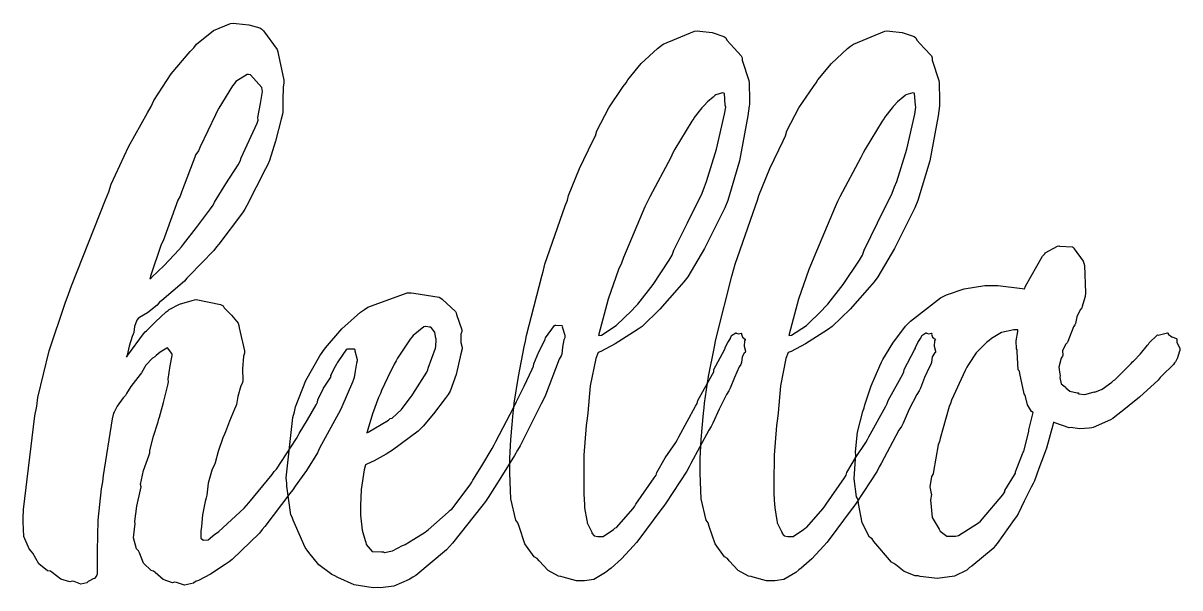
# Model space of a CAD drawing. Extents: x -0.3 to 61, y 0.3 to 14.1.
# Drawn here: x -0.29 to 27.35, y 0.43 to 13.92 of the extents above; entities that cross this region are included whole.
import ezdxf

# ---------------------------------------------------------------- set-up
doc = ezdxf.new("R2010")
doc.units = 0
doc.layers.get('0').update_dxf_attribs({"linetype": 'CONTINUOUS'})

msp = doc.modelspace()

# ---------------------------------------------------------------- linework, layer by layer
at = {"color": 0}
for p, q in [((4.25676, 13.7432), (4.6633, 13.914)), ((4.6633, 13.914), (4.73632, 13.9223)), ((4.73632, 13.9223), (4.79834, 13.9099)), ((4.79834, 13.9099), (5.10427, 13.8837)), ((5.10427, 13.8837), (5.37023, 13.8135)), ((3.85713, 13.4193), (4.25676, 13.7432)), ((5.37023, 13.8135), (5.41433, 13.779)), ((5.41433, 13.779), (5.45289, 13.7349)), ((5.45289, 13.7349), (5.77811, 13.2912)), ((15.0041, 13.4221), (15.7538, 13.7308)), ((15.7538, 13.7308), (15.8309, 13.7349)), ((15.8309, 13.7349), (15.8778, 13.7335)), ((15.8778, 13.7335), (16.1713, 13.6977)), ((16.1713, 13.6977), (16.4551, 13.6026)), ((16.4551, 13.6026), (16.4979, 13.5695)), ((16.4979, 13.5695), (16.5227, 13.5158)), ((19.5475, 13.4221), (20.2971, 13.7308)), ((20.2971, 13.7308), (20.3743, 13.7349)), ((20.3743, 13.7349), (20.4211, 13.7335)), ((20.4211, 13.7335), (20.7147, 13.6977)), ((20.7147, 13.6977), (20.9985, 13.6026)), ((20.9985, 13.6026), (21.0413, 13.5695)), ((21.0413, 13.5695), (21.0661, 13.5158)), ((3.70279, 13.2443), (3.78823, 13.3325)), ((3.78823, 13.3325), (3.85713, 13.4193)), ((5.77811, 13.2912), (5.80016, 13.2333)), ((14.4791, 12.955), (14.8663, 13.316)), ((14.8663, 13.316), (14.938, 13.3711)), ((14.938, 13.3711), (15.0041, 13.4221)), ((16.5227, 13.5158), (16.6977, 13.3242)), ((16.6977, 13.3242), (16.8672, 13.1437)), ((19.0224, 12.955), (19.4097, 13.316)), ((19.4097, 13.316), (19.4813, 13.3711)), ((19.4813, 13.3711), (19.5475, 13.4221)), ((21.0661, 13.5158), (21.2411, 13.3242)), ((21.2411, 13.3242), (21.4106, 13.1437)), ((3.24942, 12.7124), (3.70279, 13.2443)), ((5.80016, 13.2333), (5.81395, 13.1534)), ((5.81395, 13.1534), (5.94071, 12.5581)), ((16.8672, 13.1437), (16.8892, 13.0955)), ((16.8892, 13.0955), (16.8892, 13.0362)), ((16.8892, 13.0362), (17.0491, 12.5484)), ((21.4106, 13.1437), (21.4326, 13.0955)), ((21.4326, 13.0955), (21.4326, 13.0362)), ((21.4326, 13.0362), (21.5925, 12.5484)), ((14.1566, 12.565), (14.4791, 12.955)), ((18.7, 12.565), (19.0224, 12.955)), ((2.83463, 12.0702), (3.24942, 12.7124)), ((4.75837, 12.4836), (4.71703, 12.423)), ((4.79143, 12.525), (4.75837, 12.4836)), ((5.0643, 12.6945), (4.79143, 12.525)), ((5.0946, 12.6986), (5.0643, 12.6945)), ((5.14145, 12.689), (5.0946, 12.6986)), ((5.41154, 12.3817), (5.14145, 12.689)), ((5.94349, 12.4891), (5.92695, 12.4024)), ((5.94071, 12.5581), (5.94349, 12.4891)), ((14.0505, 12.4051), (14.1166, 12.4947)), ((14.1166, 12.4947), (14.1566, 12.565)), ((17.0491, 12.5484), (17.0546, 12.4947)), ((17.0546, 12.4947), (17.0546, 12.4134)), ((18.5939, 12.4051), (18.66, 12.4947)), ((18.66, 12.4947), (18.7, 12.565)), ((21.5925, 12.5484), (21.598, 12.4947)), ((21.598, 12.4947), (21.598, 12.4134)), ((4.71703, 12.423), (4.3863, 11.8925)), ((5.38124, 12.0013), (5.43221, 12.2921)), ((5.42533, 12.3403), (5.41154, 12.3817)), ((5.43221, 12.2921), (5.42533, 12.3403)), ((5.92695, 12.4024), (5.91591, 12.073)), ((13.7018, 11.9021), (14.0505, 12.4051)), ((16.2388, 12.1915), (16.1947, 12.1543)), ((16.2609, 12.2081), (16.2388, 12.1915)), ((16.4248, 12.2535), (16.2609, 12.2081)), ((16.4538, 12.2466), (16.4248, 12.2535)), ((16.4676, 12.2411), (16.4538, 12.2466)), ((16.4869, 11.9628), (16.4676, 12.2411)), ((17.0546, 12.4134), (17.0629, 12.1653)), ((17.0629, 12.1653), (17.0642, 11.982)), ((18.2452, 11.9021), (18.5939, 12.4051)), ((20.7822, 12.1915), (20.7381, 12.1543)), ((20.8043, 12.2081), (20.7822, 12.1915)), ((20.9682, 12.2535), (20.8043, 12.2081)), ((20.9972, 12.2466), (20.9682, 12.2535)), ((21.011, 12.2411), (20.9972, 12.2466)), ((21.0302, 11.9628), (21.011, 12.2411)), ((21.598, 12.4134), (21.6063, 12.1653)), ((21.6063, 12.1653), (21.6076, 11.982)), ((2.68304, 11.7808), (2.76848, 11.9269)), ((2.76848, 11.9269), (2.83463, 12.0702)), ((4.3863, 11.8925), (4.35046, 11.8222)), ((5.32335, 11.6706), (5.38124, 12.0013)), ((5.91591, 12.073), (5.91866, 11.807)), ((13.4166, 11.3454), (13.7018, 11.9021)), ((15.9301, 11.8966), (15.7482, 11.6651)), ((15.9577, 11.9269), (15.9301, 11.8966)), ((15.9825, 11.9558), (15.9577, 11.9269)), ((16.0624, 12.0413), (15.9825, 11.9558)), ((16.1947, 12.1543), (16.0624, 12.0413)), ((16.4703, 11.7492), (16.4979, 11.9159)), ((16.4979, 11.9159), (16.4869, 11.9628)), ((17.0601, 11.9435), (17.0284, 11.7078)), ((17.0642, 11.982), (17.0601, 11.9435)), ((17.96, 11.3454), (18.2452, 11.9021)), ((20.4735, 11.8966), (20.2916, 11.6651)), ((20.5011, 11.9269), (20.4735, 11.8966)), ((20.5259, 11.9558), (20.5011, 11.9269)), ((20.6058, 12.0413), (20.5259, 11.9558)), ((20.7381, 12.1543), (20.6058, 12.0413)), ((21.0137, 11.7492), (21.0413, 11.9159)), ((21.0413, 11.9159), (21.0302, 11.9628)), ((21.6035, 11.9435), (21.5718, 11.7078)), ((21.6076, 11.982), (21.6035, 11.9435)), ((2.22691, 10.965), (2.68304, 11.7808)), ((4.31052, 11.7299), (3.94257, 10.9637)), ((4.35046, 11.8222), (4.31052, 11.7299)), ((5.32613, 11.6017), (5.32335, 11.6706)), ((5.87456, 11.6279), (5.73814, 11.1056)), ((5.9104, 11.7505), (5.87456, 11.6279)), ((5.91866, 11.807), (5.9104, 11.7505)), ((15.7372, 11.6458), (15.689, 11.5838)), ((15.7482, 11.6651), (15.7372, 11.6458)), ((16.2801, 10.9086), (16.4703, 11.7492)), ((17.0284, 11.7078), (16.83, 10.6343)), ((20.2806, 11.6458), (20.2324, 11.5838)), ((20.2916, 11.6651), (20.2806, 11.6458)), ((20.8235, 10.9086), (21.0137, 11.7492)), ((21.5718, 11.7078), (21.3734, 10.6343)), ((4.92372, 10.7032), (5.3013, 11.5287)), ((5.3013, 11.5287), (5.32613, 11.6017)), ((13.3835, 11.2269), (13.4166, 11.3454)), ((15.689, 11.5838), (15.2838, 10.9086)), ((17.9269, 11.2269), (17.96, 11.3454)), ((20.2324, 11.5838), (19.8272, 10.9086)), ((5.73814, 11.1056), (5.59622, 10.6398)), ((13.0059, 10.4483), (13.3256, 11.107)), ((13.3256, 11.107), (13.3835, 11.2269)), ((17.5493, 10.4483), (17.869, 11.107)), ((17.869, 11.107), (17.9269, 11.2269)), ((1.81901, 10.0762), (2.22691, 10.965)), ((3.84059, 10.7831), (3.49884, 9.88191)), ((3.90398, 10.8741), (3.84059, 10.7831)), ((3.94257, 10.9637), (3.90398, 10.8741)), ((15.2356, 10.8245), (15.186, 10.7129)), ((15.2838, 10.9086), (15.2356, 10.8245)), ((16.0418, 10.1396), (16.2801, 10.9086)), ((19.779, 10.8245), (19.7294, 10.7129)), ((19.8272, 10.9086), (19.779, 10.8245)), ((20.5851, 10.1396), (20.8235, 10.9086)), ((4.55306, 10.079), (4.84794, 10.5379)), ((4.84794, 10.5379), (4.89617, 10.6261)), ((4.89617, 10.6261), (4.92372, 10.7032)), ((5.55763, 10.5434), (5.50115, 10.4428)), ((5.59622, 10.6398), (5.55763, 10.5434)), ((15.186, 10.7129), (14.6816, 9.77166)), ((16.83, 10.6343), (16.5475, 9.68622)), ((19.7294, 10.7129), (19.225, 9.77166)), ((21.3734, 10.6343), (21.0909, 9.68622)), ((5.50115, 10.4428), (5.05876, 9.56222)), ((12.7441, 9.8075), (13.0059, 10.4483)), ((17.2875, 9.8075), (17.5493, 10.4483)), ((1.75975, 9.89295), (1.81901, 10.0762)), ((4.28569, 9.64766), (4.55306, 10.079)), ((15.9329, 9.85848), (15.9907, 10.0087)), ((15.9907, 10.0087), (16.0418, 10.1396)), ((20.4763, 9.85848), (20.5341, 10.0087)), ((20.5341, 10.0087), (20.5851, 10.1396)), ((0.87092, 7.64949), (1.67707, 9.70139)), ((1.67707, 9.70139), (1.75975, 9.89295)), ((3.40789, 9.69589), (3.08681, 8.80565)), ((3.46301, 9.78821), (3.40789, 9.69589)), ((3.49884, 9.88191), (3.46301, 9.78821)), ((12.6628, 9.56084), (12.7165, 9.69451)), ((12.7165, 9.69451), (12.7441, 9.8075)), ((14.6816, 9.77166), (14.6293, 9.66142)), ((15.5829, 9.14742), (15.9329, 9.85848)), ((16.5475, 9.68622), (16.4758, 9.51258)), ((17.2062, 9.56084), (17.2599, 9.69451)), ((17.2599, 9.69451), (17.2875, 9.8075)), ((19.225, 9.77166), (19.1727, 9.66142)), ((20.1263, 9.14742), (20.4763, 9.85848)), ((21.0909, 9.68622), (21.0192, 9.51258)), ((3.853, 9.0358), (4.19199, 9.48641)), ((4.19199, 9.48641), (4.25125, 9.57322)), ((4.25125, 9.57322), (4.28569, 9.64766)), ((5.00641, 9.47953), (4.95406, 9.39271)), ((5.05876, 9.56222), (5.00641, 9.47953)), ((12.1777, 8.16349), (12.6628, 9.56084)), ((14.5673, 9.53188), (14.0574, 8.32474)), ((14.6293, 9.66142), (14.5673, 9.53188)), ((16.4758, 9.51258), (16.3862, 9.33207)), ((16.7211, 8.16349), (17.2062, 9.56084)), ((19.1106, 9.53188), (18.6008, 8.32474)), ((19.1727, 9.66142), (19.1106, 9.53188)), ((21.0192, 9.51258), (20.9296, 9.33207)), ((4.95406, 9.39271), (4.38905, 8.64443)), ((15.2618, 8.49697), (15.5829, 9.14742)), ((16.3862, 9.33207), (15.9894, 8.53832)), ((19.8052, 8.49697), (20.1263, 9.14742)), ((20.9296, 9.33207), (20.5328, 8.53832)), ((3.54157, 8.64168), (3.853, 9.0358)), ((3.00964, 8.63205), (2.75746, 7.87548)), ((3.05511, 8.71883), (3.00964, 8.63205)), ((3.08681, 8.80565), (3.05511, 8.71883)), ((3.42994, 8.50388), (3.49608, 8.58104)), ((3.49608, 8.58104), (3.54157, 8.64168)), ((4.32841, 8.57553), (4.26501, 8.48872)), ((4.38905, 8.64443), (4.32841, 8.57553)), ((24.1281, 8.43082), (24.4216, 8.59483)), ((24.4216, 8.59483), (24.4547, 8.60309)), ((24.4547, 8.60309), (24.4753, 8.59208)), ((24.4753, 8.59208), (24.7813, 8.57553)), ((24.7813, 8.57553), (24.8074, 8.55899)), ((3.08267, 8.13456), (3.42994, 8.50388)), ((4.26501, 8.48872), (3.67937, 7.8824)), ((14.0574, 8.32474), (14.0064, 8.18967)), ((15.1474, 8.25581), (15.219, 8.3771)), ((15.219, 8.3771), (15.2618, 8.49697)), ((15.9894, 8.53832), (15.5897, 7.86447)), ((18.6008, 8.32474), (18.5498, 8.18967)), ((19.6908, 8.25581), (19.7624, 8.3771)), ((19.7624, 8.3771), (19.8052, 8.49697)), ((20.5328, 8.53832), (20.1331, 7.86447)), ((23.6595, 7.63707), (24.0661, 8.3578)), ((24.0661, 8.3578), (24.1184, 8.41015)), ((24.1184, 8.41015), (24.1281, 8.43082)), ((24.8074, 8.55899), (24.8212, 8.52731)), ((24.8212, 8.52731), (25.0403, 8.23655)), ((2.7795, 7.84793), (3.08267, 8.13456)), ((12.1019, 7.87548), (12.1433, 8.01882)), ((12.1433, 8.01882), (12.1777, 8.16349)), ((13.9388, 8.03949), (13.6908, 7.32977)), ((14.0064, 8.18967), (13.9388, 8.03949)), ((14.7629, 7.68117), (15.1474, 8.25581)), ((16.6453, 7.87548), (16.6867, 8.01882)), ((16.6867, 8.01882), (16.7211, 8.16349)), ((18.4822, 8.03949), (18.2342, 7.32977)), ((18.5498, 8.18967), (18.4822, 8.03949)), ((19.3063, 7.68117), (19.6908, 8.25581)), ((25.0403, 8.23655), (25.0555, 8.18967)), ((25.0555, 8.18967), (25.0665, 8.12906)), ((25.0665, 8.12906), (25.0968, 7.47861)), ((2.75746, 7.87548), (2.73541, 7.80934)), ((2.73541, 7.80934), (2.7795, 7.84793)), ((3.56362, 7.75698), (3.02341, 7.29396)), ((3.62285, 7.82588), (3.56362, 7.75698)), ((3.67937, 7.8824), (3.62285, 7.82588)), ((11.7423, 6.45749), (12.1019, 7.87548)), ((15.5002, 7.74319), (15.3872, 7.6164)), ((15.5897, 7.86447), (15.5002, 7.74319)), ((16.2857, 6.45749), (16.6453, 7.87548)), ((20.0436, 7.74319), (19.9306, 7.6164)), ((20.1331, 7.86447), (20.0436, 7.74319)), ((0.795129, 7.44555), (0.87092, 7.64949)), ((7.95129, 7.13412), (8.88697, 7.47586)), ((8.88697, 7.47586), (8.98066, 7.47861)), ((8.98066, 7.47861), (9.04406, 7.4676)), ((9.04406, 7.4676), (9.64904, 7.37665)), ((14.395, 7.21127), (14.7629, 7.68117)), ((15.3872, 7.6164), (14.9242, 7.08723)), ((18.9384, 7.21127), (19.3063, 7.68117)), ((19.9306, 7.6164), (19.4675, 7.08723)), ((21.7716, 7.42901), (22.1919, 7.57093)), ((22.1919, 7.57093), (22.6853, 7.65224)), ((22.6853, 7.65224), (22.7845, 7.655)), ((22.7845, 7.655), (22.9967, 7.655)), ((22.9967, 7.655), (23.581, 7.5861)), ((23.581, 7.5861), (23.6334, 7.5723)), ((23.6334, 7.5723), (23.6595, 7.63707)), ((25.0968, 7.47861), (25.0886, 7.39041)), ((0.333485, 6.09367), (0.717959, 7.23057)), ((0.717959, 7.23057), (0.795129, 7.44555)), ((2.91455, 7.18785), (2.68166, 6.99766)), ((2.97243, 7.25262), (2.91455, 7.18785)), ((3.02341, 7.29396), (2.97243, 7.25262)), ((3.20118, 7.08036), (3.4451, 7.20714)), ((3.4451, 7.20714), (3.74964, 7.29947)), ((3.74964, 7.29947), (3.80478, 7.30772)), ((3.80478, 7.30772), (3.84334, 7.31739)), ((3.84334, 7.31739), (4.4304, 7.19748)), ((4.4304, 7.19748), (4.48829, 7.16442)), ((9.64904, 7.37665), (9.69176, 7.35182)), ((9.69176, 7.35182), (9.72069, 7.32427)), ((9.72069, 7.32427), (10.0417, 7.03488)), ((13.6908, 7.32977), (13.4993, 6.61321)), ((14.3316, 7.14237), (14.395, 7.21127)), ((18.2342, 7.32977), (18.0426, 6.61321)), ((18.875, 7.14237), (18.9384, 7.21127)), ((20.9117, 6.80201), (21.6297, 7.35598)), ((21.6297, 7.35598), (21.7096, 7.39592)), ((21.7096, 7.39592), (21.7716, 7.42901)), ((25.0803, 7.37112), (25.0169, 7.15338)), ((25.0886, 7.39041), (25.0803, 7.37112)), ((2.68166, 6.99766), (2.49425, 6.89158)), ((2.87734, 6.78822), (3.12677, 7.02109)), ((3.12677, 7.02109), (3.17638, 7.05418)), ((3.17638, 7.05418), (3.20118, 7.08036)), ((4.48829, 7.16442), (4.51721, 7.1217)), ((4.51721, 7.1217), (4.6936, 6.94531)), ((4.6936, 6.94531), (4.84932, 6.75375)), ((7.32289, 6.62009), (7.7749, 7.01971)), ((7.7749, 7.01971), (7.86723, 7.08173)), ((7.86723, 7.08173), (7.95129, 7.13412)), ((10.0417, 7.03488), (10.061, 6.99904)), ((10.061, 6.99904), (10.0666, 6.96048)), ((10.0666, 6.96048), (10.1906, 6.59253)), ((13.881, 6.69452), (14.2544, 7.05968)), ((14.2544, 7.05968), (14.3316, 7.14237)), ((14.9242, 7.08723), (14.5011, 6.6766)), ((18.4244, 6.69452), (18.7978, 7.05968)), ((18.7978, 7.05968), (18.875, 7.14237)), ((19.4675, 7.08723), (19.0445, 6.6766)), ((24.9645, 7.07623), (24.8846, 6.90397)), ((25.0059, 7.12033), (24.9645, 7.07623)), ((25.0169, 7.15338), (25.0059, 7.12033)), ((2.37298, 6.67385), (2.35507, 6.53327)), ((2.43086, 6.82406), (2.37298, 6.67385)), ((2.4598, 6.86675), (2.43086, 6.82406)), ((2.49425, 6.89158), (2.4598, 6.86675)), ((2.65961, 6.57324), (2.87734, 6.78822)), ((4.84932, 6.75375), (4.86862, 6.7014)), ((4.86862, 6.7014), (4.86999, 6.64214)), ((4.86999, 6.64214), (4.99816, 6.09505)), ((9.28797, 6.66281), (9.03305, 6.45749)), ((9.32244, 6.67385), (9.28797, 6.66281)), ((9.33482, 6.67798), (9.32244, 6.67385)), ((9.42301, 6.65868), (9.33482, 6.67798)), ((9.45473, 6.6573), (9.42301, 6.65868)), ((9.46436, 6.6518), (9.45473, 6.6573)), ((9.54292, 6.54706), (9.46436, 6.6518)), ((12.1901, 6.40652), (12.4065, 6.69727)), ((12.4065, 6.69727), (12.4258, 6.70691)), ((12.4258, 6.70691), (12.4382, 6.70966)), ((12.4382, 6.70966), (12.5856, 6.70003)), ((12.5856, 6.70003), (12.5966, 6.68486)), ((12.5966, 6.68486), (12.587, 6.66418)), ((12.587, 6.66418), (12.6573, 6.46987)), ((13.5282, 6.47128), (13.881, 6.69452)), ((14.5011, 6.6766), (14.4088, 6.6077)), ((18.0716, 6.47128), (18.4244, 6.69452)), ((19.0445, 6.6766), (18.9522, 6.6077)), ((20.49, 6.27835), (20.7918, 6.67935)), ((20.7918, 6.67935), (20.8552, 6.7455)), ((20.8552, 6.7455), (20.9117, 6.80201)), ((24.8102, 6.66694), (24.6724, 6.31832)), ((24.8405, 6.71241), (24.8102, 6.66694)), ((24.8557, 6.74963), (24.8405, 6.71241)), ((24.8846, 6.90397), (24.8557, 6.74963)), ((2.21589, 5.98897), (2.58382, 6.49746)), ((2.31786, 6.43269), (2.24758, 6.20529)), ((2.34404, 6.49192), (2.31786, 6.43269)), ((2.35507, 6.53327), (2.34404, 6.49192)), ((2.58382, 6.49746), (2.62516, 6.54706)), ((2.62516, 6.54706), (2.65961, 6.57324)), ((6.93431, 6.16811), (7.32289, 6.62009)), ((8.95724, 6.3693), (8.65547, 5.91591)), ((9.00271, 6.42027), (8.95724, 6.3693)), ((9.03305, 6.45749), (9.00271, 6.42027)), ((9.54705, 6.53602), (9.54292, 6.54706)), ((9.54292, 6.54706), (9.54292, 6.54706)), ((9.57598, 6.38584), (9.54705, 6.53602)), ((9.57047, 6.19979), (9.58289, 6.36655)), ((9.58152, 6.38168), (9.57598, 6.38584)), ((9.58289, 6.36655), (9.58152, 6.38168)), ((10.1727, 6.49333), (10.1658, 6.29348)), ((10.1933, 6.55256), (10.1727, 6.49333)), ((10.1906, 6.59253), (10.1933, 6.55256)), ((11.7133, 6.32658), (11.7423, 6.45749)), ((12.1667, 6.33345), (12.1833, 6.37067)), ((12.1833, 6.37067), (12.1901, 6.40652)), ((12.6325, 6.35825), (12.5953, 6.18049)), ((12.6573, 6.40373), (12.6325, 6.35825)), ((12.6573, 6.46987), (12.6573, 6.40373)), ((13.4993, 6.61321), (13.4607, 6.45887)), ((13.4607, 6.45887), (13.5282, 6.47128)), ((14.2958, 6.53881), (13.8589, 6.26043)), ((14.4088, 6.6077), (14.2958, 6.53881)), ((16.2567, 6.32658), (16.2857, 6.45749)), ((16.5447, 6.29211), (16.6095, 6.38997)), ((16.6095, 6.38997), (16.6136, 6.39272)), ((16.6136, 6.39272), (16.6384, 6.45887)), ((16.6136, 6.39272), (16.6136, 6.39272)), ((16.6384, 6.45887), (16.739, 6.52089)), ((16.739, 6.52089), (16.7514, 6.52501)), ((16.7514, 6.52501), (16.7514, 6.51813)), ((16.7514, 6.51813), (16.8038, 6.50021)), ((16.8038, 6.50021), (16.8686, 6.51676)), ((16.8686, 6.51676), (16.8782, 6.50847)), ((16.8782, 6.50847), (16.8713, 6.49055)), ((16.8713, 6.49055), (16.8989, 6.41752)), ((16.8989, 6.41752), (16.9609, 6.37342)), ((16.9609, 6.37342), (16.9664, 6.35413)), ((18.0426, 6.61321), (18.0041, 6.45887)), ((18.0041, 6.45887), (18.0716, 6.47128)), ((18.8391, 6.53881), (18.4023, 6.26043)), ((18.9522, 6.6077), (18.8391, 6.53881)), ((21.0881, 6.29211), (21.1529, 6.38997)), ((21.1529, 6.38997), (21.157, 6.39272)), ((21.157, 6.39272), (21.1818, 6.45887)), ((21.157, 6.39272), (21.157, 6.39272)), ((21.1818, 6.45887), (21.2824, 6.52089)), ((21.2824, 6.52089), (21.2948, 6.52501)), ((21.2948, 6.52501), (21.2948, 6.51813)), ((21.2948, 6.51813), (21.3472, 6.50021)), ((21.3472, 6.50021), (21.412, 6.51676)), ((21.412, 6.51676), (21.4216, 6.50847)), ((21.4216, 6.50847), (21.4147, 6.49055)), ((21.4147, 6.49055), (21.4423, 6.41752)), ((21.4423, 6.41752), (21.5043, 6.37342)), ((21.5043, 6.37342), (21.5098, 6.35413)), ((22.8451, 6.38584), (22.7955, 6.34312)), ((23.089, 6.53327), (22.8451, 6.38584)), ((23.3812, 6.59666), (23.089, 6.53327)), ((23.479, 6.59666), (23.3812, 6.59666)), ((23.439, 6.33345), (23.4763, 6.55807)), ((23.4763, 6.55807), (23.479, 6.59666)), ((26.6113, 6.28661), (26.8056, 6.47128)), ((26.8056, 6.47128), (26.8139, 6.47541)), ((26.8139, 6.47541), (26.8332, 6.46987)), ((26.8332, 6.46987), (27.0509, 6.52089)), ((27.0509, 6.52089), (27.0729, 6.51397)), ((27.0729, 6.51397), (27.0716, 6.49471)), ((27.0716, 6.49471), (27.1529, 6.4244)), ((27.1529, 6.4244), (27.2645, 6.38447)), ((27.2645, 6.38447), (27.2769, 6.36517)), ((27.2769, 6.36517), (27.2769, 6.29902)), ((0.060634, 4.97748), (0.333485, 6.09367)), ((2.24758, 6.20529), (2.19797, 5.99309)), ((3.10472, 6.13089), (2.98483, 6.06062)), ((3.14331, 6.15569), (3.10472, 6.13089)), ((3.16122, 6.16119), (3.14331, 6.15569)), ((3.26457, 6.02753), (3.16122, 6.16119)), ((4.99816, 6.09505), (5.00091, 6.03444)), ((6.87504, 6.07854), (6.93431, 6.16811)), ((7.23607, 5.83188), (7.44693, 6.13502)), ((7.44693, 6.13502), (7.46485, 6.14468)), ((7.46485, 6.14468), (7.46485, 6.14468)), ((7.46485, 6.14468), (7.51858, 6.14193)), ((7.51858, 6.14193), (7.62469, 6.14193)), ((7.62469, 6.14193), (7.6357, 6.12814)), ((7.6357, 6.12814), (7.63295, 6.09505)), ((7.63295, 6.09505), (7.69634, 5.8856)), ((9.39271, 5.68166), (9.56497, 6.15844)), ((9.56497, 6.15844), (9.57047, 6.19979)), ((9.57047, 6.19979), (9.57047, 6.19979)), ((10.1658, 6.29348), (10.2044, 6.17361)), ((10.2044, 6.14468), (10.1699, 6.02065)), ((10.2044, 6.17361), (10.2044, 6.14468)), ((11.5438, 5.48323), (11.683, 6.18878)), ((11.683, 6.18878), (11.7133, 6.32658)), ((12.0344, 6.073), (12.1667, 6.33345)), ((12.5953, 6.18049), (12.5788, 6.01377)), ((13.8589, 6.26043), (13.5158, 6.07579)), ((16.0872, 5.48323), (16.2264, 6.18878)), ((16.2154, 5.64582), (16.4689, 6.11988)), ((16.2264, 6.18878), (16.2567, 6.32658)), ((16.4689, 6.11988), (16.4869, 6.15569)), ((16.4869, 6.17086), (16.5447, 6.29211)), ((16.4869, 6.15569), (16.4869, 6.17086)), ((16.9458, 6.32933), (16.9375, 6.20808)), ((16.9375, 6.20808), (16.9706, 6.08679)), ((16.9664, 6.35413), (16.9458, 6.32933)), ((16.9706, 6.08679), (16.9664, 6.05649)), ((18.4023, 6.26043), (18.0592, 6.07579)), ((20.2517, 5.88423), (20.49, 6.27835)), ((20.7588, 5.64582), (21.0123, 6.11988)), ((21.0123, 6.11988), (21.0302, 6.15569)), ((21.0302, 6.17086), (21.0881, 6.29211)), ((21.0302, 6.15569), (21.0302, 6.17086)), ((21.4891, 6.32933), (21.4809, 6.20808)), ((21.4809, 6.20808), (21.5139, 6.08679)), ((21.5098, 6.35413), (21.4891, 6.32933)), ((21.5139, 6.08679), (21.5098, 6.05649)), ((22.7252, 6.29348), (22.4813, 6.04407)), ((22.7955, 6.34312), (22.7252, 6.29348)), ((23.4446, 6.14056), (23.439, 6.33345)), ((23.4625, 6.1171), (23.4446, 6.14056)), ((23.4625, 6.07579), (23.4625, 6.1171)), ((24.6187, 6.24801), (24.5442, 6.09505)), ((24.5442, 6.09505), (24.5484, 5.98622)), ((24.6586, 6.28248), (24.6187, 6.24801)), ((24.6724, 6.31832), (24.6586, 6.28248)), ((26.4046, 6.01927), (26.5713, 6.22459)), ((26.5713, 6.22459), (26.5989, 6.25493)), ((26.5989, 6.25493), (26.6113, 6.28661)), ((27.2769, 6.29902), (27.3485, 6.15019)), ((27.3485, 6.10059), (27.3306, 6.05924)), ((27.3485, 6.15019), (27.3485, 6.10059)), ((2.19797, 5.99309), (2.18419, 5.94071)), ((2.18419, 5.94071), (2.21589, 5.98897)), ((2.80569, 5.91728), (2.64721, 5.74781)), ((2.86219, 5.95175), (2.80569, 5.91728)), ((2.88975, 5.98205), (2.86219, 5.95175)), ((2.98483, 6.06062), (2.88975, 5.98205)), ((3.22185, 5.73401), (3.27284, 5.97792)), ((3.27008, 6.00685), (3.26457, 6.02753)), ((3.27284, 5.97792), (3.27008, 6.00685)), ((4.97473, 5.96276), (4.95268, 5.66099)), ((5.00091, 6.03444), (4.97473, 5.96276)), ((6.46437, 5.38399), (6.80201, 5.9738)), ((6.80201, 5.9738), (6.87504, 6.07854)), ((7.21678, 5.79741), (7.22231, 5.80842)), ((7.22231, 5.80842), (7.23607, 5.83188)), ((7.69634, 5.85251), (7.67704, 5.79466)), ((7.69634, 5.8856), (7.69634, 5.85251)), ((8.62238, 5.85805), (8.57829, 5.77536)), ((8.65547, 5.91591), (8.62238, 5.85805)), ((10.1699, 6.02065), (10.0555, 5.52732)), ((11.9118, 5.78086), (12.0344, 6.073)), ((12.5209, 5.89248), (12.1888, 5.03121)), ((12.5636, 5.9738), (12.5209, 5.89248)), ((12.5788, 6.01377), (12.5636, 5.9738)), ((13.3945, 5.91178), (13.2623, 5.2572)), ((13.4497, 6.05095), (13.3945, 5.91178)), ((13.5158, 6.07579), (13.4497, 6.05095)), ((16.8713, 5.8112), (16.8562, 5.76986)), ((16.8906, 5.94762), (16.8713, 5.8112)), ((16.9402, 6.03994), (16.8906, 5.94762)), ((16.9664, 6.05649), (16.9402, 6.03994)), ((17.9379, 5.91178), (17.8056, 5.2572)), ((17.993, 6.05095), (17.9379, 5.91178)), ((18.0592, 6.07579), (17.993, 6.05095)), ((20.1772, 5.73264), (20.2213, 5.81946)), ((20.2213, 5.81946), (20.2517, 5.88423)), ((21.4147, 5.8112), (21.3996, 5.76986)), ((21.434, 5.94762), (21.4147, 5.8112)), ((21.4836, 6.03994), (21.434, 5.94762)), ((21.5098, 6.05649), (21.4836, 6.03994)), ((22.4813, 6.04407), (22.2994, 5.76848)), ((23.4873, 5.64307), (23.4625, 6.07579)), ((24.5098, 5.91591), (24.4574, 5.70509)), ((24.5429, 5.96829), (24.5098, 5.91591)), ((24.5484, 5.98622), (24.5429, 5.96829)), ((26.1827, 5.79191), (26.2185, 5.83046)), ((26.2185, 5.83046), (26.2434, 5.84563)), ((26.2434, 5.84563), (26.4046, 6.01927)), ((27.2218, 5.80842), (27.197, 5.76848)), ((27.2425, 5.83325), (27.2218, 5.80842)), ((27.2893, 5.92695), (27.2425, 5.83325)), ((27.3306, 6.05924), (27.2893, 5.92695)), ((2.50941, 5.52732), (2.45153, 5.45842)), ((2.53972, 5.56867), (2.50941, 5.52732)), ((2.64721, 5.74781), (2.53972, 5.56867)), ((3.17913, 5.41708), (3.22185, 5.73401)), ((4.95268, 5.66099), (4.96231, 5.38674)), ((7.06381, 5.50252), (7.13133, 5.65686)), ((7.13133, 5.65686), (7.21678, 5.79741)), ((7.64399, 5.60723), (7.62194, 5.45289)), ((7.67704, 5.79466), (7.64399, 5.60723)), ((8.57829, 5.77536), (8.41431, 5.45013)), ((9.02201, 5.05601), (9.35687, 5.58518)), ((9.35687, 5.58518), (9.38308, 5.63757)), ((9.38308, 5.63757), (9.39271, 5.68166)), ((10.0555, 5.52732), (9.915, 5.1277)), ((11.6789, 5.2517), (11.8704, 5.65686)), ((11.8704, 5.65686), (11.9021, 5.72576)), ((11.9021, 5.72576), (11.9118, 5.78086)), ((15.8323, 4.90859), (16.1823, 5.53833)), ((16.1823, 5.53833), (16.2112, 5.59347)), ((16.2112, 5.59347), (16.2154, 5.64582)), ((16.8203, 5.70921), (16.7073, 5.45564)), ((16.8562, 5.76986), (16.8203, 5.70921)), ((19.9747, 5.25445), (20.1772, 5.73264)), ((20.3757, 4.90859), (20.7257, 5.53833)), ((20.7257, 5.53833), (20.7546, 5.59347)), ((20.7546, 5.59347), (20.7588, 5.64582)), ((21.3637, 5.70921), (21.2507, 5.45564)), ((21.3996, 5.76986), (21.3637, 5.70921)), ((22.2167, 5.62652), (21.8956, 4.91822)), ((22.2608, 5.70371), (22.2167, 5.62652)), ((22.2994, 5.76848), (22.2608, 5.70371)), ((23.5176, 5.60447), (23.4873, 5.64307)), ((23.5259, 5.55075), (23.5176, 5.60447)), ((23.6279, 5.0643), (23.5259, 5.55075)), ((24.4574, 5.70509), (24.4822, 5.53695)), ((24.4822, 5.53695), (24.4878, 5.50527)), ((25.7983, 5.40329), (26.1827, 5.79191)), ((27.197, 5.76848), (26.9145, 5.49698)), ((2.45153, 5.45842), (2.28892, 5.23794)), ((3.06338, 4.8562), (3.16811, 5.27375)), ((3.16811, 5.27375), (3.1874, 5.35093)), ((3.1874, 5.35093), (3.17913, 5.41708)), ((4.91546, 5.25999), (4.84382, 4.99816)), ((4.95131, 5.32888), (4.91546, 5.25999)), ((4.96231, 5.38674), (4.95131, 5.32888)), ((6.22184, 4.75837), (6.46437, 5.38399)), ((6.88467, 5.19797), (7.0473, 5.44188)), ((7.0473, 5.44188), (7.06797, 5.48323)), ((7.06797, 5.48323), (7.06381, 5.50252)), ((7.57922, 5.34402), (7.32839, 4.75562)), ((7.60815, 5.41154), (7.57922, 5.34402)), ((7.62194, 5.45289), (7.60815, 5.41154)), ((8.41431, 5.45013), (8.27786, 5.14421)), ((11.446, 4.84106), (11.5438, 5.48323)), ((11.5025, 4.87962), (11.6789, 5.2517)), ((13.2623, 5.2572), (13.2071, 4.61091)), ((15.9894, 4.84106), (16.0872, 5.48323)), ((16.7073, 5.45564), (16.6054, 5.19934)), ((17.8056, 5.2572), (17.7505, 4.61091)), ((19.8217, 4.8066), (19.9747, 5.25445)), ((21.2507, 5.45564), (21.1487, 5.19934)), ((24.4878, 5.50527), (24.4781, 5.45842)), ((24.4781, 5.45842), (24.5139, 5.30271)), ((24.5139, 5.30271), (24.6118, 5.23656)), ((25.4896, 5.17454), (25.7197, 5.34818)), ((25.7197, 5.34818), (25.761, 5.38399)), ((25.761, 5.38399), (25.7983, 5.40329)), ((26.8263, 5.39228), (26.3839, 4.98711)), ((26.8745, 5.45564), (26.8263, 5.39228)), ((26.9145, 5.49698), (26.8745, 5.45564)), ((0.039963, 4.77213), (0.060634, 4.97748)), ((2.15663, 5.02571), (2.10013, 4.96782)), ((2.18419, 5.0698), (2.15663, 5.02571)), ((2.28892, 5.23794), (2.18419, 5.0698)), ((4.84382, 4.99816), (4.8121, 4.80797)), ((6.75375, 4.92372), (6.88467, 5.19797)), ((8.20621, 4.97748), (8.05878, 4.58611)), ((8.24756, 5.0698), (8.20621, 4.97748)), ((8.27786, 5.14421), (8.24756, 5.0698)), ((8.95862, 4.97057), (8.99721, 5.0202)), ((8.99721, 5.0202), (9.02201, 5.05601)), ((9.86815, 5.04776), (9.79233, 4.95268)), ((9.915, 5.1277), (9.86815, 5.04776)), ((12.1888, 5.03121), (12.1447, 4.93201)), ((16.5199, 5.04913), (16.3408, 4.69911)), ((16.5751, 5.13595), (16.5199, 5.04913)), ((16.6054, 5.19934), (16.5751, 5.13595)), ((21.0633, 5.04913), (20.8842, 4.69911)), ((21.1184, 5.13595), (21.0633, 5.04913)), ((21.1487, 5.19934), (21.1184, 5.13595)), ((23.6444, 5.04225), (23.6279, 5.0643)), ((23.6582, 5.00366), (23.6444, 5.04225)), ((23.705, 4.80109), (23.6582, 5.00366)), ((24.6118, 5.23656), (24.631, 5.21864)), ((24.631, 5.21864), (24.6255, 5.2076)), ((24.6255, 5.2076), (24.7206, 5.12907)), ((24.7206, 5.12907), (24.8929, 5.09185)), ((24.8929, 5.09185), (24.9232, 5.08635)), ((24.9232, 5.08635), (24.9301, 5.06705)), ((24.9301, 5.06705), (25.0775, 5.05051)), ((25.0775, 5.05051), (25.2746, 5.10565)), ((25.2746, 5.10565), (25.3091, 5.1139)), ((25.3091, 5.1139), (25.3159, 5.10286)), ((25.3159, 5.10286), (25.4896, 5.17454)), ((26.3839, 4.98711), (26.3343, 4.94302)), ((-0.009646, 4.54339), (0.039963, 4.77213)), ((1.95819, 4.768), (1.88929, 4.63021)), ((2.10013, 4.96782), (1.95819, 4.768)), ((2.96967, 4.51033), (3.06338, 4.8562)), ((4.79697, 4.77213), (4.7625, 4.69773)), ((4.8121, 4.80797), (4.79697, 4.77213)), ((6.19704, 4.63434), (6.22184, 4.75837)), ((6.50434, 4.44832), (6.7152, 4.80522)), ((6.7152, 4.80522), (6.74825, 4.86586)), ((6.74825, 4.86586), (6.75375, 4.92372)), ((7.32839, 4.75562), (7.29396, 4.68394)), ((8.75192, 4.69223), (8.95862, 4.97057)), ((9.79233, 4.95268), (9.51812, 4.58474)), ((11.0091, 3.92328), (11.4377, 4.74733)), ((11.4212, 4.60678), (11.4377, 4.73357)), ((11.4377, 4.73357), (11.446, 4.84106)), ((11.4377, 4.74733), (11.4777, 4.82727)), ((11.4777, 4.82727), (11.5025, 4.87962)), ((12.0881, 4.82589), (11.5852, 3.82404)), ((12.1447, 4.93201), (12.0881, 4.82589)), ((15.3761, 4.0349), (15.7772, 4.76938)), ((15.7772, 4.76938), (15.8144, 4.83828)), ((15.8144, 4.83828), (15.8323, 4.90859)), ((15.9646, 4.60678), (15.9811, 4.73357)), ((15.9811, 4.73357), (15.9894, 4.84106)), ((16.3408, 4.69911), (16.1906, 4.367)), ((19.7762, 4.63984), (19.8024, 4.73357)), ((19.8024, 4.73357), (19.8217, 4.8066)), ((19.9195, 4.0349), (20.3206, 4.76938)), ((20.3206, 4.76938), (20.3577, 4.83828)), ((20.3577, 4.83828), (20.3757, 4.90859)), ((20.8842, 4.69911), (20.7339, 4.367)), ((21.8405, 4.75975), (21.6214, 4.00184)), ((21.8695, 4.83828), (21.8405, 4.75975)), ((21.8956, 4.91822), (21.8695, 4.83828)), ((23.8029, 4.64263), (23.705, 4.80109)), ((26.264, 4.89066), (26.0077, 4.68394)), ((26.3343, 4.94302), (26.264, 4.89066)), ((-0.279742, 2.29995), (-0.009646, 4.54339)), ((1.84106, 4.46624), (1.62471, 3.11161)), ((1.87, 4.60128), (1.84106, 4.46624)), ((1.88929, 4.63021), (1.87, 4.60128)), ((2.9366, 4.40009), (2.95589, 4.46899)), ((2.95589, 4.46899), (2.96967, 4.51033)), ((4.7625, 4.69773), (4.644, 4.41523)), ((5.99997, 3.05787), (6.15569, 4.49929)), ((6.15569, 4.49929), (6.19704, 4.63434)), ((6.31003, 4.11484), (6.50434, 4.44832)), ((7.24436, 4.59715), (6.84057, 3.85163)), ((7.29396, 4.68394), (7.24436, 4.59715)), ((8.05878, 4.58611), (7.94575, 4.21541)), ((7.9568, 4.14789), (8.43774, 4.43315)), ((8.43774, 4.43315), (8.48459, 4.47449)), ((8.48459, 4.47449), (8.53006, 4.48691)), ((8.53006, 4.48691), (8.75192, 4.69223)), ((9.51812, 4.58474), (9.27283, 4.29535)), ((11.3661, 3.97563), (11.4212, 4.60678)), ((13.1906, 4.47449), (13.1671, 4.31052)), ((13.2071, 4.61091), (13.1906, 4.47449)), ((15.9095, 3.97563), (15.9646, 4.60678)), ((17.734, 4.47449), (17.7105, 4.31052)), ((17.7505, 4.61091), (17.734, 4.47449)), ((19.6481, 4.14789), (19.7762, 4.63984)), ((23.7422, 4.20853), (23.8359, 4.58886)), ((23.8428, 4.62333), (23.8029, 4.64263)), ((23.8359, 4.58886), (23.8428, 4.62333)), ((25.6935, 4.44694), (25.2773, 4.25813)), ((25.7445, 4.48), (25.6935, 4.44694)), ((25.7941, 4.51446), (25.7445, 4.48)), ((26.0077, 4.68394), (25.7941, 4.51446)), ((2.81947, 4.02939), (2.9366, 4.40009)), ((4.54889, 4.16168), (4.52684, 4.09967)), ((4.644, 4.41523), (4.54889, 4.16168)), ((7.94575, 4.21541), (7.92233, 4.13272)), ((7.92233, 4.13272), (7.9568, 4.14789)), ((9.1488, 4.17131), (8.53556, 3.71658)), ((9.21219, 4.23746), (9.1488, 4.17131)), ((9.27283, 4.29535), (9.21219, 4.23746)), ((13.1671, 4.31052), (13.112, 3.6008)), ((16.0914, 4.19474), (15.6683, 3.40513)), ((16.1506, 4.28706), (16.0914, 4.19474)), ((16.1906, 4.367), (16.1506, 4.28706)), ((17.7105, 4.31052), (17.6554, 3.6008)), ((19.5957, 3.68349), (19.6481, 4.14789)), ((20.6347, 4.19474), (20.2117, 3.40513)), ((20.694, 4.28706), (20.6347, 4.19474)), ((20.7339, 4.367), (20.694, 4.28706)), ((23.7339, 4.13135), (23.7436, 4.17131)), ((23.7436, 4.17131), (23.7422, 4.20853)), ((24.3155, 4.31878), (24.1598, 3.76619)), ((24.3279, 4.3918), (24.3155, 4.31878)), ((24.361, 4.37526), (24.3279, 4.3918)), ((24.7069, 4.25401), (24.361, 4.37526)), ((24.7523, 4.25951), (24.7069, 4.25401)), ((24.7909, 4.25676), (24.7523, 4.25951)), ((24.9618, 4.23196), (24.7909, 4.25676)), ((25.1809, 4.24159), (24.9618, 4.23196)), ((25.2429, 4.25401), (25.1809, 4.24159)), ((25.2773, 4.25813), (25.2429, 4.25401)), ((2.73678, 3.70141), (2.81947, 4.02939)), ((4.4855, 4.01285), (4.36975, 3.69037)), ((4.52684, 4.09967), (4.4855, 4.01285)), ((5.76432, 3.26733), (6.24113, 3.99493)), ((6.24113, 3.99493), (6.28523, 4.06658)), ((6.28523, 4.06658), (6.31003, 4.11484)), ((10.965, 3.84609), (11.0091, 3.92328)), ((11.344, 3.52364), (11.3661, 3.97563)), ((15.0537, 3.5402), (15.3045, 3.90673)), ((15.3045, 3.90673), (15.3458, 3.97838)), ((15.3458, 3.97838), (15.3761, 4.0349)), ((15.8874, 3.52364), (15.9095, 3.97563)), ((19.5971, 3.5402), (19.8479, 3.90673)), ((19.8479, 3.90673), (19.8892, 3.97838)), ((19.8892, 3.97838), (19.9195, 4.0349)), ((21.6049, 3.92878), (21.5773, 3.84471)), ((21.6214, 4.00184), (21.6049, 3.92878)), ((23.6196, 3.69316), (23.7339, 4.13135)), ((2.71611, 3.58704), (2.73541, 3.65319)), ((2.73541, 3.65319), (2.73678, 3.70141)), ((4.36975, 3.69037), (4.2981, 3.41478)), ((6.74137, 3.65869), (6.48229, 3.2315)), ((6.79235, 3.76894), (6.74137, 3.65869)), ((6.84057, 3.85163), (6.79235, 3.76894)), ((8.3826, 3.62423), (8.09872, 3.46439)), ((8.47355, 3.68074), (8.3826, 3.62423)), ((8.53556, 3.71658), (8.47355, 3.68074)), ((10.6715, 3.34588), (10.9196, 3.76343)), ((10.9196, 3.76343), (10.965, 3.84609)), ((11.5273, 3.71934), (11.4487, 3.59117)), ((11.5852, 3.82404), (11.5273, 3.71934)), ((13.112, 3.6008), (13.1051, 2.92833)), ((17.6554, 3.6008), (17.6485, 2.92833)), ((19.6095, 3.60355), (19.5957, 3.68349)), ((19.6026, 3.50986), (19.6095, 3.60355)), ((21.5773, 3.84471), (21.4588, 3.20945)), ((23.4225, 3.20532), (23.592, 3.62839)), ((23.592, 3.62839), (23.6058, 3.6697)), ((23.6058, 3.6697), (23.6196, 3.69316)), ((24.1046, 3.61597), (23.982, 3.28249)), ((24.1405, 3.70279), (24.1046, 3.61597)), ((24.1598, 3.76619), (24.1405, 3.70279)), ((2.5852, 3.23701), (2.71611, 3.58704)), ((4.27881, 3.35001), (4.23196, 3.26319)), ((4.2981, 3.41478), (4.27881, 3.35001)), ((7.88928, 3.37206), (7.86035, 3.25355)), ((7.92508, 3.3886), (7.88928, 3.37206)), ((8.09872, 3.46439), (7.92508, 3.3886)), ((10.4579, 2.99999), (10.6715, 3.34588)), ((11.4487, 3.59117), (11.129, 3.06338)), ((11.344, 3.37206), (11.344, 3.52364)), ((11.344, 3.16949), (11.344, 3.37206)), ((14.8511, 3.19016), (15.0537, 3.5402)), ((15.6215, 3.32245), (15.5691, 3.22048)), ((15.6683, 3.40513), (15.6215, 3.32245)), ((15.8874, 3.37206), (15.8874, 3.52364)), ((15.8874, 3.16949), (15.8874, 3.37206)), ((19.3945, 3.19016), (19.5971, 3.5402)), ((19.5667, 3.03168), (19.6026, 3.50986)), ((20.1648, 3.32245), (20.1125, 3.22048)), ((20.2117, 3.40513), (20.1648, 3.32245)), ((1.62471, 3.11161), (1.60541, 2.96416)), ((2.51768, 2.90215), (2.5852, 3.23701)), ((4.23196, 3.26319), (4.13272, 2.92971)), ((5.10565, 2.45842), (5.65961, 3.13642)), ((5.65961, 3.13642), (5.71197, 3.20669)), ((5.71197, 3.20669), (5.76432, 3.26733)), ((6.00964, 2.92558), (5.99997, 3.05787)), ((6.48229, 3.2315), (6.21083, 2.85667)), ((7.86035, 3.25355), (7.78729, 2.77675)), ((11.129, 3.06338), (10.8245, 2.59209)), ((11.3675, 2.55764), (11.344, 3.16949)), ((14.3536, 2.43362), (14.7891, 3.05511)), ((14.7891, 3.05511), (14.8332, 3.12401)), ((14.8332, 3.12401), (14.8511, 3.19016)), ((15.5691, 3.22048), (15.0675, 2.45153)), ((15.9108, 2.55764), (15.8874, 3.16949)), ((18.897, 2.43362), (19.3325, 3.05511)), ((19.3325, 3.05511), (19.3766, 3.12401)), ((19.3766, 3.12401), (19.3945, 3.19016)), ((20.1125, 3.22048), (19.6108, 2.45153)), ((21.4161, 3.08681), (21.3761, 2.84565)), ((21.4505, 3.15157), (21.4161, 3.08681)), ((21.4588, 3.20945), (21.4505, 3.15157)), ((23.1662, 2.75608), (23.3991, 3.13366)), ((23.3991, 3.13366), (23.4184, 3.17362)), ((23.4184, 3.17362), (23.4225, 3.20532)), ((23.982, 3.28249), (23.8718, 2.98759)), ((1.5751, 2.79742), (1.49931, 2.04501)), ((1.60541, 2.96416), (1.5751, 2.79742)), ((2.42535, 2.37849), (2.5163, 2.77399)), ((2.5163, 2.77399), (2.53146, 2.84289)), ((2.53146, 2.84289), (2.51768, 2.90215)), ((4.13272, 2.92971), (4.09967, 2.64308)), ((6.01239, 2.86081), (6.00964, 2.92558)), ((6.11159, 2.1773), (6.01239, 2.86081)), ((6.15294, 2.77124), (6.08679, 2.68304)), ((6.21083, 2.85667), (6.15294, 2.77124)), ((7.78729, 2.77675), (7.77353, 2.39227)), ((9.95497, 2.31235), (10.389, 2.89112)), ((10.389, 2.89112), (10.4304, 2.95313)), ((10.4304, 2.95313), (10.4579, 2.99999)), ((13.1051, 2.92833), (13.1079, 2.78226)), ((13.1079, 2.78226), (13.1079, 2.68029)), ((17.6485, 2.92833), (17.6513, 2.78226)), ((17.6513, 2.78226), (17.6513, 2.68029)), ((19.6205, 2.60863), (19.5667, 3.03168)), ((21.3761, 2.84565), (21.4092, 2.6858)), ((23.7946, 2.83738), (23.6279, 2.49976)), ((23.8428, 2.92006), (23.7946, 2.83738)), ((23.8718, 2.98759), (23.8428, 2.92006)), ((4.0597, 2.49701), (3.9963, 2.17454)), ((4.08587, 2.57831), (4.0597, 2.49701)), ((4.09967, 2.64308), (4.08587, 2.57831)), ((6.08679, 2.68304), (5.48873, 1.89756)), ((10.7556, 2.49011), (10.6729, 2.37849)), ((10.8245, 2.59209), (10.7556, 2.49011)), ((11.4846, 2.04501), (11.3675, 2.55764)), ((13.1079, 2.68029), (13.1217, 2.41019)), ((16.028, 2.04501), (15.9108, 2.55764)), ((17.6513, 2.68029), (17.6651, 2.41019)), ((19.6591, 2.53972), (19.6205, 2.60863)), ((19.6742, 2.44602), (19.6591, 2.53972)), ((21.412, 2.66099), (21.3913, 2.53559)), ((21.3913, 2.53559), (21.4313, 2.11391)), ((21.4092, 2.6858), (21.412, 2.66099)), ((22.6329, 2.07532), (23.118, 2.65548)), ((23.118, 2.65548), (23.1648, 2.72162)), ((23.1648, 2.72162), (23.1662, 2.75608)), ((23.6279, 2.49976), (23.4831, 2.20211)), ((-0.285254, 2.08773), (-0.279742, 2.29995)), ((2.37987, 2.01469), (2.42535, 2.37849)), ((4.38767, 1.77905), (4.99262, 2.33302)), ((4.99262, 2.33302), (5.05051, 2.39641)), ((5.05051, 2.39641), (5.10565, 2.45842)), ((7.77353, 2.39227), (7.77353, 2.26412)), ((7.77353, 2.26412), (7.7749, 2.1649)), ((9.39271, 1.81901), (9.86677, 2.23931)), ((9.86677, 2.23931), (9.91224, 2.28617)), ((9.91224, 2.28617), (9.95497, 2.31235)), ((10.6729, 2.37849), (9.97423, 1.49793)), ((13.1217, 2.41019), (13.1244, 2.37436)), ((13.1244, 2.37436), (13.1258, 2.33991)), ((13.1258, 2.33991), (13.1782, 2.03812)), ((13.8865, 1.87413), (14.2847, 2.32751)), ((14.2847, 2.32751), (14.3261, 2.37987)), ((14.3261, 2.37987), (14.3536, 2.43362)), ((14.9503, 2.29719), (14.4253, 1.58199)), ((15.0151, 2.37436), (14.9503, 2.29719)), ((15.0675, 2.45153), (15.0151, 2.37436)), ((17.6651, 2.41019), (17.6678, 2.37436)), ((17.6678, 2.37436), (17.6692, 2.33991)), ((17.6692, 2.33991), (17.7216, 2.03812)), ((18.4299, 1.87413), (18.8281, 2.32751)), ((18.8281, 2.32751), (18.8695, 2.37987)), ((18.8695, 2.37987), (18.897, 2.43362)), ((19.4937, 2.29719), (18.9687, 1.58199)), ((19.5585, 2.37436), (19.4937, 2.29719)), ((19.6108, 2.45153), (19.5585, 2.37436)), ((19.7569, 1.98713), (19.6742, 2.44602)), ((-0.28801, 2.01056), (-0.285254, 2.08773)), ((-0.26734, 1.65916), (-0.28801, 2.01056)), ((1.49931, 2.04501), (1.48001, 1.31603)), ((2.38814, 1.96095), (2.37987, 2.01469)), ((2.37987, 1.90307), (2.38814, 1.96095)), ((3.9963, 2.17454), (3.97013, 1.89894)), ((6.14193, 2.11529), (6.11159, 2.1773)), ((6.15982, 2.04639), (6.14193, 2.11529)), ((6.44645, 1.39182), (6.15982, 2.04639)), ((7.7749, 2.1649), (7.80934, 1.80937)), ((11.5314, 1.983), (11.4846, 2.04501)), ((11.5617, 1.8948), (11.5314, 1.983)), ((13.1782, 2.03812), (13.1851, 2.01056)), ((13.1851, 2.01056), (13.1851, 1.98575)), ((13.1851, 1.98575), (13.2884, 1.77353)), ((16.0748, 1.983), (16.028, 2.04501)), ((16.1051, 1.8948), (16.0748, 1.983)), ((17.7216, 2.03812), (17.7285, 2.01056)), ((17.7285, 2.01056), (17.7285, 1.98575)), ((17.7285, 1.98575), (17.8318, 1.77353)), ((19.9319, 1.64124), (19.7569, 1.98713)), ((21.4313, 2.11391), (21.5704, 1.87138)), ((22.0569, 1.68396), (22.5364, 1.98024)), ((22.5364, 1.98024), (22.586, 2.02709)), ((22.586, 2.02709), (22.6329, 2.07532)), ((23.3922, 2.06292), (22.9857, 1.48966)), ((23.4459, 2.13734), (23.3922, 2.06292)), ((23.4831, 2.20211), (23.4459, 2.13734)), ((-0.143316, 1.3615), (-0.26734, 1.65916)), ((2.3468, 1.62195), (2.37987, 1.90307)), ((3.96462, 1.83968), (3.95774, 1.78594)), ((3.95774, 1.78594), (3.95912, 1.62057)), ((3.97013, 1.89894), (3.96462, 1.83968)), ((4.13135, 1.58061), (4.29122, 1.7129)), ((4.29122, 1.7129), (4.32841, 1.74046)), ((4.32841, 1.74046), (4.38767, 1.77905)), ((5.35644, 1.73771), (4.70461, 1.10794)), ((5.42533, 1.82315), (5.35644, 1.73771)), ((5.48873, 1.89756), (5.42533, 1.82315)), ((7.80934, 1.80937), (7.88098, 1.56545)), ((9.04406, 1.59026), (9.31414, 1.76251)), ((9.31414, 1.76251), (9.36103, 1.79558)), ((9.36103, 1.79558), (9.39271, 1.81901)), ((11.7023, 1.48277), (11.5617, 1.8948)), ((13.2884, 1.77353), (13.3008, 1.757)), ((13.3008, 1.757), (13.2967, 1.73909)), ((13.2967, 1.73909), (13.3546, 1.67018)), ((13.3546, 1.67018), (13.4414, 1.65778)), ((13.5668, 1.65778), (13.8148, 1.82315)), ((13.8148, 1.82315), (13.852, 1.85622)), ((13.852, 1.85622), (13.8865, 1.87413)), ((16.2457, 1.48277), (16.1051, 1.8948)), ((17.8318, 1.77353), (17.8442, 1.757)), ((17.8442, 1.757), (17.8401, 1.73909)), ((17.8401, 1.73909), (17.898, 1.67018)), ((17.898, 1.67018), (17.9848, 1.65778)), ((18.1102, 1.65778), (18.3582, 1.82315)), ((18.3582, 1.82315), (18.3954, 1.85622)), ((18.3954, 1.85622), (18.4299, 1.87413)), ((21.5704, 1.87138), (21.5994, 1.83417)), ((21.5994, 1.83417), (21.6187, 1.78318)), ((21.6187, 1.78318), (21.7799, 1.66191)), ((21.7799, 1.66191), (21.9866, 1.66467)), ((21.9866, 1.66467), (22.0293, 1.67432)), ((22.0293, 1.67432), (22.0569, 1.68396)), ((2.42397, 1.36426), (2.3468, 1.62195)), ((3.95912, 1.62057), (4.00459, 1.57648)), ((4.00459, 1.57648), (4.01973, 1.5751)), ((4.01973, 1.5751), (4.02248, 1.56821)), ((4.02248, 1.56821), (4.13135, 1.58061)), ((6.50021, 1.33256), (6.44645, 1.39182)), ((7.88098, 1.56545), (7.90028, 1.51997)), ((7.90028, 1.51997), (7.90857, 1.4621)), ((7.90857, 1.4621), (8.05049, 1.30225)), ((8.53969, 1.31189), (8.77672, 1.43867)), ((8.77672, 1.43867), (8.82082, 1.45934)), ((8.82082, 1.45934), (8.83599, 1.46899)), ((8.83599, 1.46899), (9.04406, 1.59026)), ((9.9012, 1.42076), (9.8268, 1.33532)), ((9.97423, 1.49793), (9.9012, 1.42076)), ((11.9228, 1.16858), (11.7023, 1.48277)), ((13.4414, 1.65778), (13.4717, 1.65778)), ((13.4717, 1.65778), (13.5668, 1.65778)), ((14.2971, 1.43178), (14.0119, 1.12586)), ((14.3702, 1.51446), (14.2971, 1.43178)), ((14.4253, 1.58199), (14.3702, 1.51446)), ((16.4662, 1.16858), (16.2457, 1.48277)), ((17.9848, 1.65778), (18.0151, 1.65778)), ((18.0151, 1.65778), (18.1102, 1.65778)), ((18.8406, 1.43178), (18.5553, 1.12586)), ((18.9136, 1.51446), (18.8406, 1.43178)), ((18.9687, 1.58199), (18.9136, 1.51446)), ((19.9953, 1.60266), (19.9319, 1.64124)), ((20.0339, 1.54065), (19.9953, 1.60266)), ((20.4597, 1.04455), (20.0339, 1.54065)), ((22.9388, 1.43729), (22.8878, 1.3739)), ((22.9857, 1.48966), (22.9388, 1.43729)), ((-0.092329, 1.31051), (-0.143316, 1.3615)), ((-0.059256, 1.25953), (-0.092329, 1.31051)), ((0.08406, 1.00597), (-0.059256, 1.25953)), ((1.48001, 1.31603), (1.47864, 1.16169)), ((1.47864, 1.16169), (1.47864, 1.09968)), ((2.47082, 1.31603), (2.42397, 1.36426)), ((2.49287, 1.26917), (2.47082, 1.31603)), ((2.58933, 1.02251), (2.49287, 1.26917)), ((4.70461, 1.10794), (4.63709, 1.05144)), ((6.54156, 1.27193), (6.50021, 1.33256)), ((6.77718, 0.982543), (6.54156, 1.27193)), ((8.05049, 1.30225), (8.27373, 1.28709)), ((8.27373, 1.28709), (8.32474, 1.29398)), ((8.32474, 1.29398), (8.34679, 1.27193)), ((8.34679, 1.27193), (8.53969, 1.31189)), ((9.8268, 1.33532), (9.09782, 0.728984)), ((11.9944, 1.12861), (11.9228, 1.16858)), ((12.0399, 1.07487), (11.9944, 1.12861)), ((14.0119, 1.12586), (13.7583, 0.902614)), ((16.5378, 1.12861), (16.4662, 1.16858)), ((16.5833, 1.07487), (16.5378, 1.12861)), ((18.5553, 1.12586), (18.3017, 0.902614)), ((22.8878, 1.3739), (22.3766, 0.94947)), ((0.296278, 0.836468), (0.08406, 1.00597)), ((0.365181, 0.825444), (0.296278, 0.836468)), ((1.47864, 1.09968), (1.48277, 0.930176)), ((1.48415, 0.875055), (1.48001, 0.764812)), ((1.48277, 0.930176), (1.48415, 0.913638)), ((1.48415, 0.913638), (1.48415, 0.875055)), ((2.7671, 0.844737), (2.58933, 1.02251)), ((2.82911, 0.830957), (2.7671, 0.844737)), ((2.86632, 0.799264), (2.82911, 0.830957)), ((4.54201, 0.988053), (4.19199, 0.756543)), ((4.63709, 1.05144), (4.54201, 0.988053)), ((7.08448, 0.752408), (6.77718, 0.982543)), ((12.2535, 0.846116), (12.0399, 1.07487)), ((12.5002, 0.708311), (12.2535, 0.846116)), ((13.7032, 0.858516), (13.6274, 0.79375)), ((13.7583, 0.902614), (13.7032, 0.858516)), ((16.7969, 0.846116), (16.5833, 1.07487)), ((17.0436, 0.708311), (16.7969, 0.846116)), ((18.2466, 0.858516), (18.1708, 0.79375)), ((18.3017, 0.902614), (18.2466, 0.858516)), ((20.5135, 1.01286), (20.4597, 1.04455)), ((20.5603, 0.977029), (20.5135, 1.01286)), ((20.7629, 0.817178), (20.5603, 0.977029)), ((22.2553, 0.853006), (21.9604, 0.706935)), ((22.3214, 0.913638), (22.2553, 0.853006)), ((22.3766, 0.94947), (22.3214, 0.913638)), ((0.407899, 0.796505), (0.365181, 0.825444)), ((0.609092, 0.636655), (0.407899, 0.796505)), ((0.830957, 0.574643), (0.609092, 0.636655)), ((0.883324, 0.593933), (0.830957, 0.574643)), ((0.927421, 0.584288), (0.883324, 0.593933)), ((1.09279, 0.519522), (0.927421, 0.584288)), ((1.23748, 0.55397), (1.09279, 0.519522)), ((1.26366, 0.582909), (1.23748, 0.55397)), ((1.28157, 0.588423), (1.26366, 0.582909)), ((1.38631, 0.643544), (1.28157, 0.588423)), ((1.418, 0.654569), (1.38631, 0.643544)), ((1.42627, 0.661458), (1.418, 0.654569)), ((1.47588, 0.731739), (1.42627, 0.661458)), ((1.47864, 0.753787), (1.47588, 0.731739)), ((1.48001, 0.764812), (1.47864, 0.753787)), ((3.05511, 0.628385), (2.86632, 0.799264)), ((3.27697, 0.552595), (3.05511, 0.628385)), ((3.33072, 0.566374), (3.27697, 0.552595)), ((3.37619, 0.55535), (3.33072, 0.566374)), ((3.56362, 0.493339), (3.37619, 0.55535)), ((3.83233, 0.582909), (3.77857, 0.542946)), ((3.89848, 0.606337), (3.83233, 0.582909)), ((4.19199, 0.756543), (3.89848, 0.606337)), ((7.16167, 0.720714), (7.08448, 0.752408)), ((7.23057, 0.680752), (7.16167, 0.720714)), ((7.61781, 0.505739), (7.23057, 0.680752)), ((8.93519, 0.629765), (8.56865, 0.474045)), ((9.02476, 0.682128), (8.93519, 0.629765)), ((9.09782, 0.728984), (9.02476, 0.682128)), ((12.5622, 0.698666), (12.5002, 0.708311)), ((12.6118, 0.682128), (12.5622, 0.698666)), ((12.9301, 0.599447), (12.6118, 0.682128)), ((13.0528, 0.599447), (12.9301, 0.599447)), ((13.1244, 0.599447), (13.0528, 0.599447)), ((13.3435, 0.63252), (13.1244, 0.599447)), ((13.6274, 0.79375), (13.3435, 0.63252)), ((17.1056, 0.698666), (17.0436, 0.708311)), ((17.1552, 0.682128), (17.1056, 0.698666)), ((17.4735, 0.599447), (17.1552, 0.682128)), ((17.5962, 0.599447), (17.4735, 0.599447)), ((17.6678, 0.599447), (17.5962, 0.599447)), ((17.8869, 0.63252), (17.6678, 0.599447)), ((18.1708, 0.79375), (17.8869, 0.63252)), ((21.022, 0.719335), (20.7629, 0.817178)), ((21.0978, 0.7152), (21.022, 0.719335)), ((21.1474, 0.7028), (21.0978, 0.7152)), ((21.5594, 0.655948), (21.1474, 0.7028)), ((21.6049, 0.665593), (21.5594, 0.655948)), ((21.6683, 0.672483), (21.6049, 0.665593)), ((21.9604, 0.706935), (21.6683, 0.672483)), ((3.77857, 0.542946), (3.56362, 0.493339)), ((8.07667, 0.429948), (7.61781, 0.505739)), ((8.18141, 0.439593), (8.07667, 0.429948)), ((8.24756, 0.434082), (8.18141, 0.439593)), ((8.56865, 0.474045), (8.24756, 0.434082))]:
    msp.add_line(p, q, dxfattribs=at)

doc.saveas('drawing.dxf')
